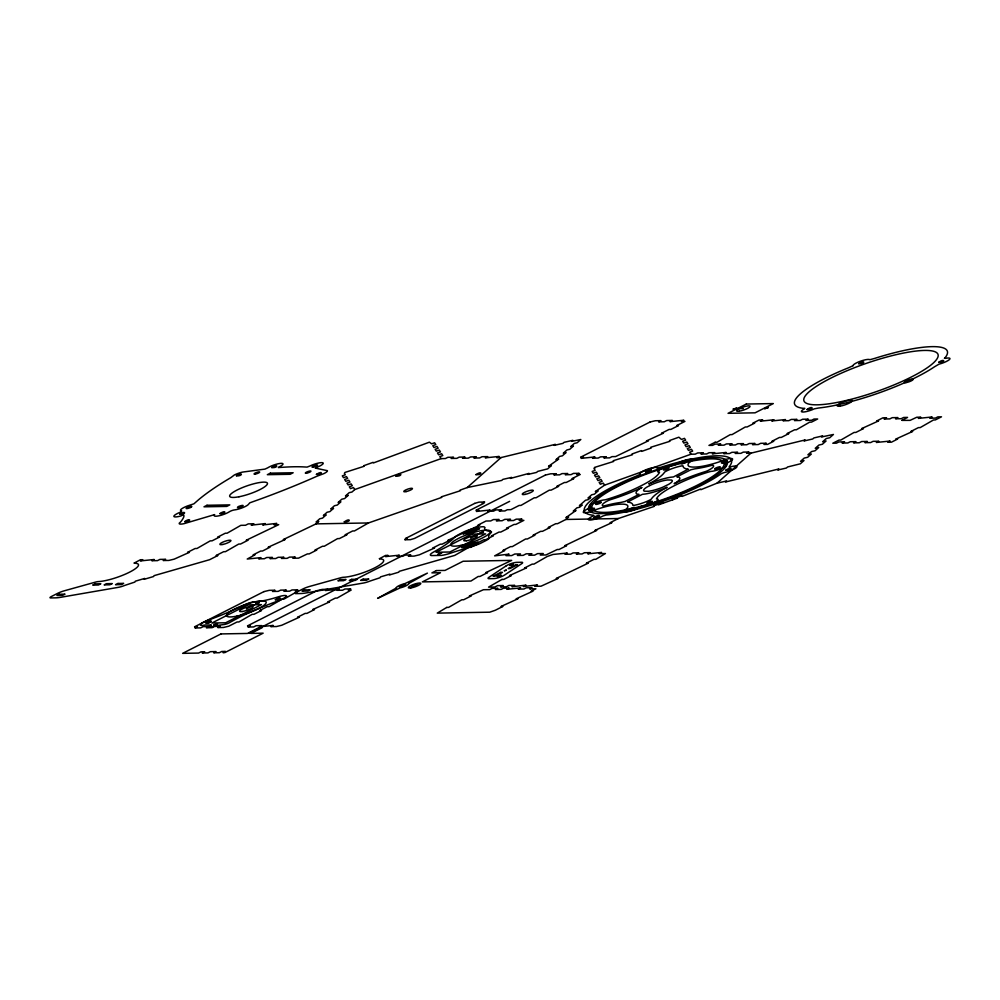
<?xml version="1.0" encoding="UTF-8"?>
<svg xmlns="http://www.w3.org/2000/svg" width="1000" height="1000" viewBox="0 0 1000 1000"><rect width="100%" height="100%" fill="white"/><g stroke="black" fill="none" stroke-linecap="round" stroke-linejoin="round"><path stroke-width="1.5" d="M316.025 523.875L318.825 521.388L316.038 522.038L319.725 518.775L322.512 518.125L326.188 514.862L323.4 515.513L327.088 512.25L329.875 511.613L333.55 508.35L330.763 508.988L334.45 505.725L337.238 505.087L340.913 501.825L338.125 502.463L341.812 499.2L344.6 498.562L348.275 495.3L345.487 495.938L349.175 492.675L351.962 492.038L354.762 489.562L441.087 458.625L445.412 458.55L447.825 457.325L453.537 457.225L451.112 458.45L456.825 458.35L459.237 457.125L464.938 457.025L462.525 458.25L468.225 458.15L470.637 456.925L476.337 456.825L473.925 458.05L479.625 457.95L482.038 456.725L487.738 456.625L485.325 457.85L499.15 456.425L496.725 457.65L501.062 457.575L555.363 444.338L554.188 445.375L562.9 443.375L564.075 442.337L572.788 440.337L571.613 441.375L580.825 439.5L577.137 442.762L574.35 443.4L570.675 446.662L573.45 446.025L569.775 449.288L566.987 449.925L563.3 453.188L566.087 452.55L562.413 455.812L559.625 456.45L555.938 459.712L558.725 459.075L548.575 466.238L551.362 465.6L547.688 468.862L537.737 471.388L536.562 472.425L527.85 474.425L529.025 473.387L510.438 478.425L511.613 477.388L502.9 479.375L501.725 480.425L467.188 487.575L460.062 490.138L460.438 490.712L441.3 496.85L441.675 497.438L368.488 522.95L354.475 530.95L352.65 530.975L345.1 534.8L346.925 534.763L339.387 538.587L337.562 538.625L324.3 546.237L322.475 546.275L314.925 550.1L316.75 550.062L309.212 553.888L307.387 553.925L298.525 558.138L292.825 558.237L295.238 557.013L289.525 557.112L287.113 558.337L281.413 558.438L283.825 557.212L278.125 557.312L275.712 558.538L270.012 558.638L272.425 557.413L266.725 557.513L264.312 558.737L258.612 558.837L261.025 557.612L247.213 559.038L254.938 554.85L253.113 554.875L260.65 551.05L262.475 551.025L270.025 547.2L268.2 547.225L285.1 539.55L283.275 539.587L316.025 523.875L368.488 522.95M467.188 487.575L501.062 457.575M663.363 503.125L662.987 502.537L653.612 505.9L653.988 506.488L618.325 518.538L610.037 522.75L611.862 522.712L594.95 530.4L596.775 530.363L564.775 545.688L566.6 545.662L559.062 549.487L557.238 549.513L545.95 554.963L540.25 555.062L543.263 553.525L537.562 553.625L534.55 555.163L528.85 555.262L531.862 553.725L526.163 553.825L523.15 555.363L517.438 555.462L520.462 553.925L514.763 554.025L511.737 555.562L506.037 555.662L509.062 554.125L494.637 555.862L504.775 550.438L502.95 550.475L510.5 546.65L512.325 546.613L525.588 539L527.4 538.975L534.95 535.15L533.125 535.175L540.662 531.35L542.487 531.325L550.037 527.5L548.212 527.525L555.75 523.7L557.575 523.675L565.875 519.462L568.675 516.987L565.887 517.625L576.038 510.462L573.25 511.1L576.925 507.837L579.712 507.2L582.225 504.988L579.438 505.625L585.475 500.275L588.263 499.637L590.763 497.413L587.975 498.062L591.65 494.8L594.438 494.15L598.125 490.9L595.337 491.538L604.6 485.15L690.925 454.225L695.263 454.15L697.675 452.925L703.375 452.825L700.962 454.05L706.663 453.95L709.075 452.725L714.775 452.625L712.362 453.85L726.188 452.425L723.763 453.65L729.475 453.55L731.888 452.325L737.588 452.225L735.175 453.438L740.875 453.338L743.288 452.125L748.988 452.013L746.575 453.237L750.913 453.162L805.212 439.925L804.038 440.975L812.738 438.975L813.925 437.925L822.625 435.925L821.45 436.975L833.45 434.462L829.762 437.725L826.287 438.525L822.6 441.788L826.087 440.988L822.4 444.25L818.925 445.05L815.238 448.3L818.725 447.512L815.037 450.763L811.562 451.562L807.875 454.825L811.363 454.025L807.675 457.287L804.2 458.088L800.512 461.35L804 460.55L800.312 463.812L787.588 466.975L786.4 468.025L777.7 470.025L778.875 468.975L725.438 482.013L726.612 480.975L717.038 483.175L700.9 489.675L700.525 489.087L682.125 496.4L681.762 495.812L672.375 499.175L672.75 499.762L677.463 498.113L677.062 497.5M717.038 483.175L750.913 453.162M246.363 608.9L254.513 604.775M249.125 633.425L509.663 501.337M470.55 538.125L478.7 534M672.75 499.762L658.487 504.875L658.112 504.288M737.175 408.675L743.337 408.575M565.875 519.462L618.325 518.538M690.925 454.225L689.65 452.212L692.65 451.138L691.488 449.312L688.475 450.387L687.312 448.562L690.312 447.488L689.15 445.662L686.15 446.737L684.975 444.913L687.987 443.837L686.812 442.013L683.812 443.088L682.65 441.262L685.65 440.188L684.488 438.363L681.475 439.438L678.888 437.188L669.5 440.55L669.975 441.275L650.738 447.275L651.2 448L641.825 451.362L641.35 450.637L631.975 454L632.438 454.725L613.2 460.725L613.675 461.45L594.438 467.45L594.9 468.175L593.962 468.512L595.163 470.375L592.15 471.45L593.325 473.275L596.325 472.2L597.487 474.025L594.487 475.1L595.65 476.925L598.65 475.85L599.825 477.675L596.825 478.75L597.987 480.575L600.988 479.5L602.15 481.325L599.15 482.4L600.312 484.225L603.325 483.15L604.6 485.15M441.087 458.625L439.8 456.625L442.8 455.55L441.637 453.725L438.638 454.8L437.463 452.975L440.475 451.9L439.3 450.075L436.3 451.15L435.138 449.325L438.137 448.25L436.975 446.425L433.975 447.5L432.8 445.675L435.8 444.6L434.637 442.775L431.637 443.85L429.412 442.175L373.488 462.925L373.113 462.35L363.738 465.712L364.113 466.287L344.963 472.438L344.4 473.35L345.312 474.775L342.312 475.85L343.475 477.675L346.475 476.6L347.65 478.425L344.637 479.5L345.812 481.325L348.812 480.25L349.975 482.075L346.975 483.15L348.137 484.975L351.138 483.9L352.312 485.725L349.312 486.8L350.475 488.625L353.475 487.55L354.762 489.562M184.75 521.625C191.55 522.125 191.05 517.05 184.75 521.625M344.275 521.862C351.163 522.312 350.688 517.263 344.275 521.862M594.113 517.463C602.762 516.962 599.7 513.25 594.113 517.463M438.137 554.2L441.712 553.025L438.15 554.163M179.65 514.3C185.987 515.062 186.488 509.725 179.65 514.3M205.987 622.788C212.338 623.55 212.85 618.2 205.987 622.788C212.5 623.525 212.688 618.162 205.975 622.825M213.962 624.963L217.525 623.8L213.962 624.95M219.913 513.587C226.25 514.362 226.75 509.012 219.913 513.587M255.75 603.775L259.312 602.612L255.75 603.775M271.812 467.575C278.15 468.338 278.65 463 271.812 467.575M275.35 599.725C281.7 600.487 282.2 595.15 275.35 599.725M497.312 576.475L501.062 575.25L497.312 576.475M504.4 570.75L506.275 570.138L504.4 570.75M640.45 474.175L636.275 476.15A77.838 16.45 -19.1 0 0 613.8 486.238L610.95 487.7A77.838 16.45 -19.1 0 0 593.038 515.225L594.012 515.425L592.788 516.175A8.988 1.9 -19.1 0 0 590.075 520.037A8.988 1.9 -19.1 0 0 602.95 515.988L605.988 515.037A77.838 16.45 -19.1 0 0 699.15 486.463L702.1 485A77.838 16.45 -19.1 0 0 721.35 473.625L724.038 472.6A8.988 1.9 -19.1 0 0 736.325 467.625A8.988 1.9 -19.1 0 0 730.588 466.8L729.05 467.038L729.55 466.213A77.838 16.45 -19.1 0 0 661.3 467.175L657.013 468.088A8.988 1.9 -19.1 0 0 647.45 469.2A8.988 1.9 -19.1 0 0 640.312 474.075L640.438 474.225M315.413 468.1L327.4 470.688A8.787 1.85 -19.1 0 1 323.9 473.612L317.225 476.112A201.637 42.613 -19.1 0 1 260.5 498.988L249.812 502.825L248.688 504.087A8.988 1.9 -19.1 0 1 234.913 509.862A3.6 0.762 -19.1 0 0 229.537 511.675A8.988 1.9 -19.1 0 1 219.625 515.65A8.988 1.9 -19.1 0 1 214.15 515.375L214.662 514.6L183.988 523.675A8.787 1.85 -19.1 0 1 179.2 523.663L179.288 523.112C181.775 521.575 187.6 512.15 180.85 515.962A8.988 1.9 -19.1 0 1 173.888 516.462A8.988 1.9 -19.1 0 1 179.475 512.562A3.6 0.762 -19.1 0 0 181.163 510.812A8.988 1.9 -19.1 0 1 189.963 505.125L193.925 503.812L198.175 500.075A201.637 42.613 -19.1 0 1 230.888 477.612L234.338 474.975A8.787 1.85 -19.1 0 1 242.613 472.075L264.95 469.113L267.613 467.887A8.988 1.9 -19.1 0 1 280.338 463.4A8.988 1.9 -19.1 0 1 279.925 466.55L278.325 467.537L284.525 467.163A201.637 42.613 -19.1 0 1 302.512 466.85L307.075 467.1L309.925 466.012A8.988 1.9 -19.1 0 1 322.35 462.663A8.988 1.9 -19.1 0 1 317.675 467L315.413 468.1M807.125 409.475C814.875 409.55 812.6 405.1 807.125 409.475M853 365.7L848.812 367.663A80.825 17.075 -19.1 0 0 802.938 408.288L804.788 408.338L804.1 409.025A8.988 1.9 -19.1 0 0 803.088 412.038A8.988 1.9 -19.1 0 0 814.325 408.837L818.5 408.025A80.825 17.075 -19.1 0 0 934.438 366.825L938.95 364.188A8.988 1.9 -19.1 0 0 949.338 359.637A8.988 1.9 -19.1 0 0 945.537 358.338L944.425 358.3L945.512 357.2A80.825 17.075 -19.1 0 0 874.488 358.45L869.887 359.712A8.988 1.9 -19.1 0 0 860.45 361.2A8.988 1.9 -19.1 0 0 853 365.7M211.05 625.05L210.175 626A5.987 1.262 -19.1 0 0 216.112 625.638L223.137 624.637A4.763 1.013 -19.1 0 0 228.762 623.088A88.575 18.713 -19.1 0 1 274.387 602.288L277.6 601.112A15.037 3.175 -19.1 0 0 286.3 596.7L286.425 596.538A8.988 1.9 -19.1 0 0 279.237 596.55A35.175 7.438 -19.1 0 1 253.3 601.862A8.762 1.85 -19.1 0 0 246.462 604.012A106.512 22.513 -19.1 0 1 212.425 618.625L209.3 619.8A11.062 2.338 -19.1 0 0 200.375 624.325L200.375 624.325A8.988 1.9 -19.1 0 0 205.225 624.95L211.05 625.05M725.75 470.288C734.488 469.725 731.2 466.163 725.75 470.262M938.763 362.3C946.075 362.575 944.6 357.887 938.763 362.3M764.712 408.675L768.275 407.537L764.712 408.675M480.012 532.975L483.5 531.925L480.012 532.975M627.825 501.925L628.925 502.275A44.288 9.363 -19.1 0 1 632.775 505.037L632.775 505.112A3.35 0.712 -19.1 0 0 634.263 505.325L635.575 505.062A14.438 3.05 -19.1 0 0 648.538 500.65L649.775 500.05A4.913 1.037 -19.1 0 0 651.562 498.738L651.812 498.35A51.825 10.95 -19.1 0 1 665.863 487.962L667.113 487.287A23.125 4.888 -19.1 0 1 645.3 494L642.438 494.312L627.875 501.85M688.075 469.25L673.462 476.925L670.6 477.25A23.125 4.888 -19.1 0 0 648.787 483.95L650.025 483.275A51.825 10.95 -19.1 0 0 664.087 472.887L664.338 472.512A4.913 1.037 -19.1 0 1 666.125 471.2L667.35 470.588A14.438 3.05 -19.1 0 1 680.325 466.175L681.625 465.913A3.35 0.712 -19.1 0 1 683.112 466.125L683.125 466.2A44.288 9.363 -19.1 0 0 686.963 468.975L688.075 469.25M484.688 527.712L484.613 528.112A44.112 9.325 -19.1 0 0 489.462 531.25L490.475 531.337A9.1 1.925 -19.1 0 1 491.087 532.725L490.525 533.275A38.288 8.088 -19.1 0 0 489.387 538.1A10.488 2.212 -19.1 0 1 485.625 540.737L481.25 542.962A10.55 2.225 -19.1 0 1 474.475 545.65L452.562 552.475A14.612 3.088 -19.1 0 1 441.562 555.4L431.512 555.575A10.4 2.2 -19.1 0 1 432.675 552.55A85.125 17.988 -19.1 0 0 455.262 536.675A21.637 4.575 -19.1 0 1 460.262 533.737L463.5 532.1A9.975 2.112 -19.1 0 1 470.262 529.438L474.1 528.275A15.788 3.337 -19.1 0 1 482.837 526.737A10.113 2.138 -19.1 0 1 484.688 527.712M645.763 471.688L648.575 471.463L651.237 469.9L645.763 471.775L651.237 469.888L645.788 471.65M858.775 363.7C865.212 364.312 865.65 359.137 858.775 363.7M134.25 563.038L134.812 563.25A23.963 5.062 -19.1 0 1 129.512 572.188A23.963 5.062 -19.1 0 1 98.675 581.575L98.425 581.587A5.587 1.175 -19.1 0 0 95.412 582.137L64.237 590.812A8.975 1.9 -19.1 0 0 57.55 593.387L51.5 596.45A3.987 0.838 -19.1 0 0 50.763 597.938L55.512 597.85A23.25 4.913 -19.1 0 0 60.938 597.263L118.225 587.362A8.162 1.725 -19.1 0 0 124.938 585.35L134.887 582.062L135.3 581.213L144.662 578.438L144.25 579.288L153.613 576.512L154.037 575.662L209.613 559.7L217.913 555.5L216.088 555.525L223.625 551.712L225.45 551.675L238.713 544.062L240.538 544.025L248.088 540.2L246.262 540.237L278.7 524.675L274.025 524.763L276.75 523.387L262.625 524.963L265.338 523.587L251.225 525.163L253.938 523.787L248.238 523.888L245.525 525.262L240.85 525.337L227.138 533.188L225.312 533.225L217.763 537.05L219.587 537.013L212.05 540.837L210.225 540.875L196.962 548.488L195.138 548.513L187.6 552.337L189.425 552.312L174.163 559.15L168.912 560.425L163.212 560.525L165.625 559.3L159.925 559.4L157.5 560.625L151.8 560.725L154.213 559.5L140.4 560.925L142.812 559.7L140.412 559.75L134.25 563.038M379.425 558.713L379.988 558.938A23.963 5.062 -19.1 0 1 374.675 567.875A23.963 5.062 -19.1 0 1 343.837 577.263L343.6 577.263A5.587 1.175 -19.1 0 0 340.588 577.812L309.413 586.487A8.975 1.9 -19.1 0 0 302.725 589.062L296.675 592.125A3.987 0.838 -19.1 0 0 295.938 593.625L300.688 593.525A23.25 4.913 -19.1 0 0 306.1 592.938L363.387 583.038A8.162 1.725 -19.1 0 0 370.1 581.025L380.05 577.737L380.475 576.9L389.837 574.125L389.425 574.963L398.787 572.188L399.2 571.35L454.787 555.388L468.8 547.388L470.625 547.35L478.162 543.525L476.337 543.562L483.888 539.738L485.712 539.7L493.25 535.875L491.425 535.913L498.975 532.087L500.788 532.05L508.338 528.237L506.512 528.263L514.05 524.438L515.875 524.412L523.875 520.35L519.2 520.438L521.912 519.062L516.213 519.163L513.5 520.538L507.8 520.638L510.513 519.263L504.812 519.362L502.1 520.737L496.388 520.837L499.113 519.462L493.413 519.562L490.688 520.938L486.012 521.025L478.025 525.075L479.85 525.037L447.85 540.375L449.675 540.337L442.125 544.163L440.3 544.2L432.762 548.025L434.588 547.987L419.338 554.825L414.075 556.1L408.375 556.2L410.788 554.975L405.087 555.075L402.675 556.3L396.975 556.4L399.387 555.175L385.575 556.6L387.987 555.375L385.588 555.425L379.425 558.713M902.013 420.387L910.1 420.363L916.8 417.238L920.738 417.175L918.325 418.4L932.15 416.975L929.737 418.2L935.438 418.1L937.85 416.875L941.5 416.812L935.312 419.938L933.487 419.975L920.225 427.587L918.4 427.625L910.863 431.45L912.688 431.413L895.775 439.1L897.6 439.062L891.413 442.2L887.763 442.262L890.175 441.037L876.363 442.463L878.775 441.238L873.075 441.337L870.662 442.562L864.95 442.663L867.375 441.438L861.663 441.538L859.25 442.762L853.55 442.863L855.962 441.637L850.263 441.737L847.85 442.962L842.15 443.062L844.562 441.85L838.863 441.95L836.45 443.162L832.8 443.237L838.988 440.1L840.812 440.062L854.075 432.45L855.888 432.413L863.438 428.587L861.612 428.625L878.525 420.938L876.7 420.975L882.887 417.837L886.538 417.775L884.125 419L889.825 418.9L892.237 417.675L897.938 417.575L895.525 418.8L901.225 418.7L903.637 417.475L907.562 417.4L902.062 420.312M463.2 533.812L466.737 533.387A28.35 5.987 -19.1 0 1 470.875 531.962L472.537 531.438A28.35 5.987 -19.1 0 1 475.825 530.462L479.562 528.675L477.025 528.825A31.587 6.675 -19.1 0 0 472.337 530.212A21.062 4.45 -19.1 0 0 470.45 530.825A31.587 6.675 -19.1 0 0 465.737 532.463L463.2 533.812M477.95 542.263L475.363 543.787A31.587 6.675 -19.1 0 1 470.65 545.438A21.062 4.45 -19.1 0 1 468.762 546.038A31.587 6.675 -19.1 0 1 464.075 547.425L461.538 547.575L465.275 545.788A28.35 5.987 -19.1 0 0 468.562 544.812L470.225 544.288A28.35 5.987 -19.1 0 0 474.363 542.863L477.95 542.263M236.412 475.8C242.525 476.6 243.475 471.312 236.462 475.725M316.4 474.4C322.5 475.2 323.45 469.913 316.45 474.312M395.938 476.05C402.212 476.85 402.713 471.488 395.938 476.05M475.925 474.637C482.2 475.45 482.7 470.075 475.925 474.637M601.188 502.337L601.1 502.537A3 0.637 -19.1 0 1 596.55 504.387A3 0.637 -19.1 0 1 597.112 503.088A3 0.637 -19.1 0 1 601.188 502.337M714.8 468.7L714.712 468.9A3 0.637 -19.1 0 0 718.787 468.15A3 0.637 -19.1 0 0 719.338 466.85A3 0.637 -19.1 0 0 714.8 468.7M468.738 531.862C473.963 533.162 476.463 527.337 468.738 531.862M467.088 545.788C472.312 547.087 474.812 541.263 467.088 545.788M509.712 565.45L513.35 564.338L509.712 565.45M733.225 409.113L736.688 408.175L733.225 409.113M506.312 565.75L488.938 577.288A5.438 1.15 -19.1 0 0 489.062 578.675L493.963 578.587A6.987 1.475 -19.1 0 0 504.363 575.188L521.725 563.663A5.475 1.163 -19.1 0 0 521.613 562.263L516.812 562.35A6.987 1.475 -19.1 0 0 506.312 565.75M641.75 487.55L640.062 488.525A23.125 4.888 -19.1 0 0 638.05 494.325L639.062 494.375L625.075 501.45L621.013 502.413A44.288 9.363 -19.1 0 0 605.575 505.525L605.262 505.6A3.35 0.712 -19.1 0 1 602.8 505.875L602.463 505.65A14.438 3.05 -19.1 0 1 606.6 501.388L607.762 500.788A4.913 1.037 -19.1 0 1 611.213 499.45L612.5 499.038A51.825 10.95 -19.1 0 0 639.9 488.413L641.75 487.55M675.837 482.713L674.137 483.7L676 482.825A51.825 10.95 -19.1 0 1 703.388 472.2L704.688 471.8A4.913 1.037 -19.1 0 0 708.138 470.45L709.287 469.85A14.438 3.05 -19.1 0 0 713.438 465.588L713.088 465.363A3.35 0.712 -19.1 0 0 710.625 465.637L710.325 465.725A44.288 9.363 -19.1 0 1 694.887 468.825L690.812 469.787L676.838 476.875L677.85 476.912A23.125 4.888 -19.1 0 1 675.837 482.713M238.588 506.562L238.062 506.863A2.975 0.625 -19.1 0 0 238.363 507.65A2.975 0.625 -19.1 0 0 242.175 506.413A2.975 0.625 -19.1 0 0 242.537 505.4L242.025 505.45A2.975 0.625 -19.1 0 0 238.588 506.562M396.35 588L377.612 598.362L400.075 587.9A6.587 1.388 -19.1 0 0 406.312 585.65A6.587 1.388 -19.1 0 0 408.688 583.5L427.4 573.125L404.938 583.587A6.587 1.388 -19.1 0 0 398.7 585.825A6.587 1.388 -19.1 0 0 396.325 587.987L396.35 588M649.775 485.525L647 487.038A15.175 3.2 -19.1 0 0 644.412 491.213L648.637 491.262A15.175 3.2 -19.1 0 0 662.775 487.212L668.9 484.212A15.175 3.2 -19.1 0 0 671.488 480.025L667.25 479.975A15.175 3.2 -19.1 0 0 653.112 484.025L649.775 485.525M616.038 486.362L613.375 487.738A73.35 15.5 -19.1 0 0 598.663 513.663L606.875 513.525A73.35 15.5 -19.1 0 0 697.087 486.262L699.85 484.888A73.35 15.5 -19.1 0 0 713.388 457.512A73.35 15.5 -19.1 0 0 616.038 486.362M207 505.275L203.988 506.812L226.788 506.413L229.8 504.875L207 505.275M270.363 473.15L267.337 474.688L290.15 474.288L293.163 472.75L270.363 473.15M59.325 594.25L56.913 595.475L62.613 595.375L65.025 594.15L59.325 594.25M95.138 583.875L92.725 585.1L98.425 585L100.85 583.775L95.138 583.875M106.55 583.675L104.138 584.888L109.838 584.788L112.25 583.575L106.55 583.675M117.95 583.462L115.538 584.688L121.237 584.587L123.65 583.362L117.95 583.462M263.95 591.613L194.562 626.8L197.413 626.75L195 627.975L200.7 627.875L203.113 626.65L208.812 626.55L206.4 627.775L212.1 627.675L214.513 626.45L220.212 626.35L217.8 627.575L223.5 627.475L228.762 626.2L237.062 621.987L238.888 621.962L252.15 614.338L253.975 614.312L261.525 610.487L259.7 610.513L267.238 606.688L269.062 606.663L282.325 599.038L284.15 599.012L298.163 591.013L295.312 591.062L297.725 589.837L292.025 589.938L289.613 591.163L283.913 591.263L286.325 590.037L280.625 590.138L278.212 591.362L272.5 591.462L274.925 590.237L269.212 590.337L263.95 591.613M247.613 604.9L211.85 623.025L225.65 622.775L261.413 604.65L247.613 604.9M474.738 503.387L405.35 538.562L407.175 538.538L404.762 539.763L410.462 539.663L414.588 538.4L483.975 503.225L482.275 503.25L484.688 502.025L478.988 502.125L474.738 503.387M304.488 589.925L302.075 591.15L307.775 591.05L310.188 589.825L304.488 589.925M220.963 633.925L182.638 653.35L198.612 653.062L201.025 651.838L204.675 651.775L202.262 653L207.963 652.9L210.375 651.675L216.075 651.575L213.663 652.8L219.363 652.7L221.775 651.475L225.425 651.413L223.012 652.638L224.825 652.6L263.15 633.175L250.837 633.4L262.15 627.663L258.725 627.712L247.413 633.45L220.963 633.925M316.925 590.688L247.525 625.862L250.375 625.812L247.963 627.038L253.663 626.938L256.075 625.712L261.775 625.612L259.363 626.838L273.188 625.413L270.775 626.638L276.475 626.538L281.737 625.262L299.4 617.2L297.575 617.225L305.125 613.413L306.95 613.375L314.488 609.55L312.663 609.587L329.575 601.9L327.75 601.938L335.288 598.112L337.113 598.075L351.125 590.075L348.275 590.125L350.7 588.9L344.988 589L342.575 590.225L336.875 590.325L339.288 589.113L325.475 590.538L327.887 589.312L322.188 589.412L316.925 590.688M545.35 475.087L475.962 510.275L478.812 510.225L476.4 511.45L490.213 510.025L487.8 511.25L493.5 511.15L495.913 509.925L501.613 509.825L499.2 511.037L504.9 510.938L507.312 509.725L510.85 509.663L519.15 505.45L520.975 505.412L534.237 497.8L536.062 497.775L549.325 490.15L551.15 490.125L558.688 486.3L556.862 486.325L564.4 482.5L566.225 482.475L573.775 478.65L571.95 478.675L580.25 474.475L576.712 474.538L579.125 473.312L573.425 473.413L571.013 474.637L565.312 474.738L567.725 473.512L562.025 473.612L559.612 474.837L553.9 474.938L556.312 473.713L550.612 473.812L545.35 475.087M650.05 422.013L580.65 457.188L583.5 457.137L581.087 458.363L594.913 456.938L592.487 458.162L598.2 458.062L600.612 456.838L606.312 456.737L603.9 457.962L609.6 457.863L612.013 456.637L615.55 456.575L648.3 440.863L646.475 440.9L663.388 433.212L661.562 433.25L669.1 429.425L670.925 429.387L678.475 425.575L676.65 425.6L684.938 421.4L681.413 421.463L683.825 420.238L670 421.662L672.412 420.438L666.712 420.538L664.3 421.763L658.6 421.863L661.012 420.637L655.312 420.737L650.05 422.013M340.312 579.55L337.9 580.775L343.6 580.675L346.012 579.45L340.312 579.55M351.712 579.35L349.3 580.575L355 580.475L357.413 579.25L351.712 579.35M363.113 579.15L360.7 580.375L366.4 580.275L368.825 579.05L363.113 579.15M471.8 534.113L436.05 552.25L449.837 552L485.6 533.875L471.8 534.113M746.3 404.05L728.05 413.312L755.075 412.825L773.325 403.575L746.3 404.05M403.862 584.612L399.338 586.912L405.688 584.575L403.862 584.612M436.438 570.575L431.912 572.875L440.475 572.725L422.362 581.9L470.95 581.038L478.175 576.487L480 576.45L487.537 572.625L485.712 572.663L511.675 560.388L463.1 561.25L445 570.425L436.438 570.575M415.95 584.4L411.425 586.688L417.775 584.362L415.95 584.4M715.15 442.275L708.962 445.412L712.613 445.35L715.025 444.125L720.725 444.025L718.312 445.25L724.013 445.15L726.425 443.925L732.125 443.825L729.712 445.05L735.413 444.95L737.825 443.725L743.525 443.625L741.112 444.85L746.812 444.75L749.237 443.525L754.938 443.425L752.525 444.65L758.225 444.55L760.638 443.325L766.338 443.225L763.925 444.45L767.575 444.387L773.763 441.25L771.938 441.275L779.475 437.45L781.3 437.425L788.85 433.6L787.025 433.625L794.562 429.8L796.388 429.775L809.65 422.163L811.475 422.125L817.663 418.988L814.013 419.05L811.6 420.275L805.888 420.375L808.312 419.15L802.6 419.25L800.188 420.475L794.488 420.575L796.9 419.35L791.2 419.45L788.787 420.675L783.088 420.775L785.5 419.562L771.688 420.975L774.1 419.762L760.275 421.188L762.7 419.963L759.05 420.025L752.862 423.162L754.688 423.125L747.138 426.95L745.312 426.987L732.05 434.6L730.225 434.637L716.963 442.25L715.15 442.275M500.65 572.4L493.113 576.225L494.938 576.188L502.475 572.362L500.65 572.4M515.737 564.75L508.2 568.575L510.025 568.538L517.562 564.712L515.737 564.75M446.75 607.425L437.262 613.125L489.725 612.2L495.312 610.262L502.863 606.438L501.037 606.475L517.95 598.787L516.125 598.825L533.025 591.138L531.2 591.175L535.887 588.8L529.612 588.913L532.025 587.688L526.325 587.788L523.913 589.012L518.212 589.113L520.625 587.888L506.8 589.312L509.212 588.088L503.512 588.188L501.1 589.412L495.4 589.513L497.812 588.288L492.113 588.387L489.7 589.612L483.425 589.725L469.387 595.95L471.213 595.925L463.663 599.75L461.838 599.775L448.575 607.388L446.75 607.425M501.975 579.425L488.562 587.125L494.837 587.013L497.55 585.638L503.25 585.538L500.538 586.912L506.238 586.812L508.95 585.438L514.65 585.337L511.938 586.712L526.062 585.138L523.337 586.512L537.463 584.938L534.75 586.312L541.013 586.2L558.075 578.438L556.25 578.475L588.25 563.15L586.425 563.175L593.962 559.35L595.788 559.325L605.438 553.538L599.163 553.65L601.575 552.425L587.762 553.85L590.175 552.625L584.475 552.725L582.05 553.95L576.35 554.05L578.763 552.825L573.062 552.925L570.65 554.15L564.95 554.25L567.362 553.025L552.975 554.462L547.225 556.487L533.975 564.1L532.15 564.138L524.6 567.962L526.425 567.925L509.513 575.6L511.337 575.575L503.8 579.4L501.975 579.425M190.675 507.413L190.037 507.713A2.975 0.625 -19.1 0 1 186.462 508.575A2.975 0.625 -19.1 0 1 187.475 507.375A2.975 0.625 -19.1 0 1 191.225 506.3L191.588 506.337A2.975 0.625 -19.1 0 1 190.675 507.413M666.15 469.562L665.425 469.775A3 0.637 -19.1 0 1 664.112 469.113A3 0.637 -19.1 0 1 668.838 467.738A3 0.637 -19.1 0 1 666.15 469.562M650.475 501.475L649.737 501.688A3 0.637 -19.1 0 0 647.062 503.5A3 0.637 -19.1 0 0 651.775 502.125A3 0.637 -19.1 0 0 650.475 501.475M659.463 472.3L659.325 472.312A8.988 1.9 -19.1 0 1 660.387 469.325A8.988 1.9 -19.1 0 1 671.612 465.538A3.6 0.762 -19.1 0 0 676.975 463.725A8.988 1.9 -19.1 0 1 689.712 459.237A8.988 1.9 -19.1 0 1 689.287 462.388A31.6 6.675 -19.1 0 0 694.538 467.075A31.6 6.675 -19.1 0 0 719.3 461.863A8.988 1.9 -19.1 0 1 731.725 458.5A8.988 1.9 -19.1 0 1 727.038 462.837A3.6 0.762 -19.1 0 0 725.362 464.588A8.988 1.9 -19.1 0 1 721.912 468.25A8.988 1.9 -19.1 0 1 710.875 471.4L710.775 471.388A47.225 9.975 -19.1 0 0 675.113 485.312A47.225 9.975 -19.1 0 0 656.438 498.938L656.562 498.938A8.988 1.9 -19.1 0 1 655.5 501.912A8.988 1.9 -19.1 0 1 644.287 505.7A3.6 0.762 -19.1 0 0 638.913 507.525A8.988 1.9 -19.1 0 1 626.175 512A8.988 1.9 -19.1 0 1 626.6 508.85A31.6 6.675 -19.1 0 0 621.362 504.162A31.6 6.675 -19.1 0 0 596.587 509.387A8.988 1.9 -19.1 0 1 584.175 512.75A8.988 1.9 -19.1 0 1 588.85 508.4A3.6 0.762 -19.1 0 0 590.525 506.65A8.988 1.9 -19.1 0 1 593.987 503A8.988 1.9 -19.1 0 1 605.025 499.837L605.125 499.85A47.225 9.975 -19.1 0 0 640.788 485.925A47.225 9.975 -19.1 0 0 659.463 472.3M840.013 406.138A7.987 1.688 -19.1 0 0 852.163 400.988A7.987 1.688 -19.1 0 0 841.825 402.5A7.987 1.688 -19.1 0 0 840.013 406.138M906.025 382.587A4.6 0.975 -19.1 0 0 913.025 379.613A4.6 0.975 -19.1 0 0 907.062 380.475A4.6 0.975 -19.1 0 0 906.025 382.587M222.875 544.45A5.888 1.25 -19.1 0 0 230.95 540.538A5.888 1.25 -19.1 0 0 222.312 542.362A5.888 1.25 -19.1 0 0 222.875 544.45M525.262 494.375A5.888 1.25 -19.1 0 0 533.325 490.475A5.888 1.25 -19.1 0 0 524.7 492.287A5.888 1.25 -19.1 0 0 525.262 494.375M410.763 587.95A6.587 1.388 -19.1 0 0 420.775 583.7A6.587 1.388 -19.1 0 0 412.25 584.938A6.587 1.388 -19.1 0 0 410.763 587.95M238.962 496.775A19.963 4.213 -19.1 0 0 267.488 483.6A19.963 4.213 -19.1 0 0 239.275 488.963A19.963 4.213 -19.1 0 0 238.962 496.775M306.45 473.212A2.963 0.625 -19.1 0 0 310.95 471.3A2.963 0.625 -19.1 0 0 307.125 471.85A2.963 0.625 -19.1 0 0 306.45 473.212M313.038 467.163A3 0.637 -19.1 0 0 317.6 465.225A3 0.637 -19.1 0 0 313.725 465.8A3 0.637 -19.1 0 0 313.038 467.163M255.125 474.113A2.975 0.625 -19.1 0 0 259.65 472.2A2.975 0.625 -19.1 0 0 255.8 472.762A2.975 0.625 -19.1 0 0 255.125 474.113M236.9 616.125A20.962 4.425 -19.1 0 0 266.212 602.25A20.962 4.425 -19.1 0 0 235.975 608.337A20.962 4.425 -19.1 0 0 236.9 616.125M242.213 611.525A7.125 1.5 -19.1 0 0 253.05 606.925A7.125 1.5 -19.1 0 0 243.825 608.263A7.125 1.5 -19.1 0 0 242.213 611.525M466.4 540.75A7.125 1.5 -19.1 0 0 477.238 536.15A7.125 1.5 -19.1 0 0 468.013 537.487A7.125 1.5 -19.1 0 0 466.4 540.75M840.788 401.7A70.95 15 -19.1 0 0 938.075 354.625A70.95 15 -19.1 0 0 834.013 376.562A70.95 15 -19.1 0 0 840.788 401.7M461.087 545.35A20.962 4.425 -19.1 0 0 490.4 531.462A20.962 4.425 -19.1 0 0 460.163 537.562A20.962 4.425 -19.1 0 0 461.087 545.35M406.15 491.587A4.588 0.975 -19.1 0 0 412.45 488.537A4.588 0.975 -19.1 0 0 405.712 489.95A4.588 0.975 -19.1 0 0 406.15 491.587M739.188 411.188A7.125 1.5 -19.1 0 0 750.025 406.587A7.125 1.5 -19.1 0 0 740.8 407.938A7.125 1.5 -19.1 0 0 739.188 411.188M682.15 463.713A3 0.637 -19.1 0 0 686.712 461.775A3 0.637 -19.1 0 0 682.825 462.35A3 0.637 -19.1 0 0 682.15 463.713M722.412 463A3 0.637 -19.1 0 0 726.963 461.075A3 0.637 -19.1 0 0 723.088 461.637A3 0.637 -19.1 0 0 722.412 463M589.987 510.438A3 0.637 -19.1 0 0 594.55 508.5A3 0.637 -19.1 0 0 590.662 509.075A3 0.637 -19.1 0 0 589.987 510.438M630.25 509.725A3 0.637 -19.1 0 0 634.812 507.8A3 0.637 -19.1 0 0 630.925 508.363A3 0.637 -19.1 0 0 630.25 509.725M628.25 509.312A69.862 14.763 -19.1 0 0 724.025 462.975A69.862 14.763 -19.1 0 0 621.575 484.575A69.862 14.763 -19.1 0 0 628.25 509.312"/></g></svg>
